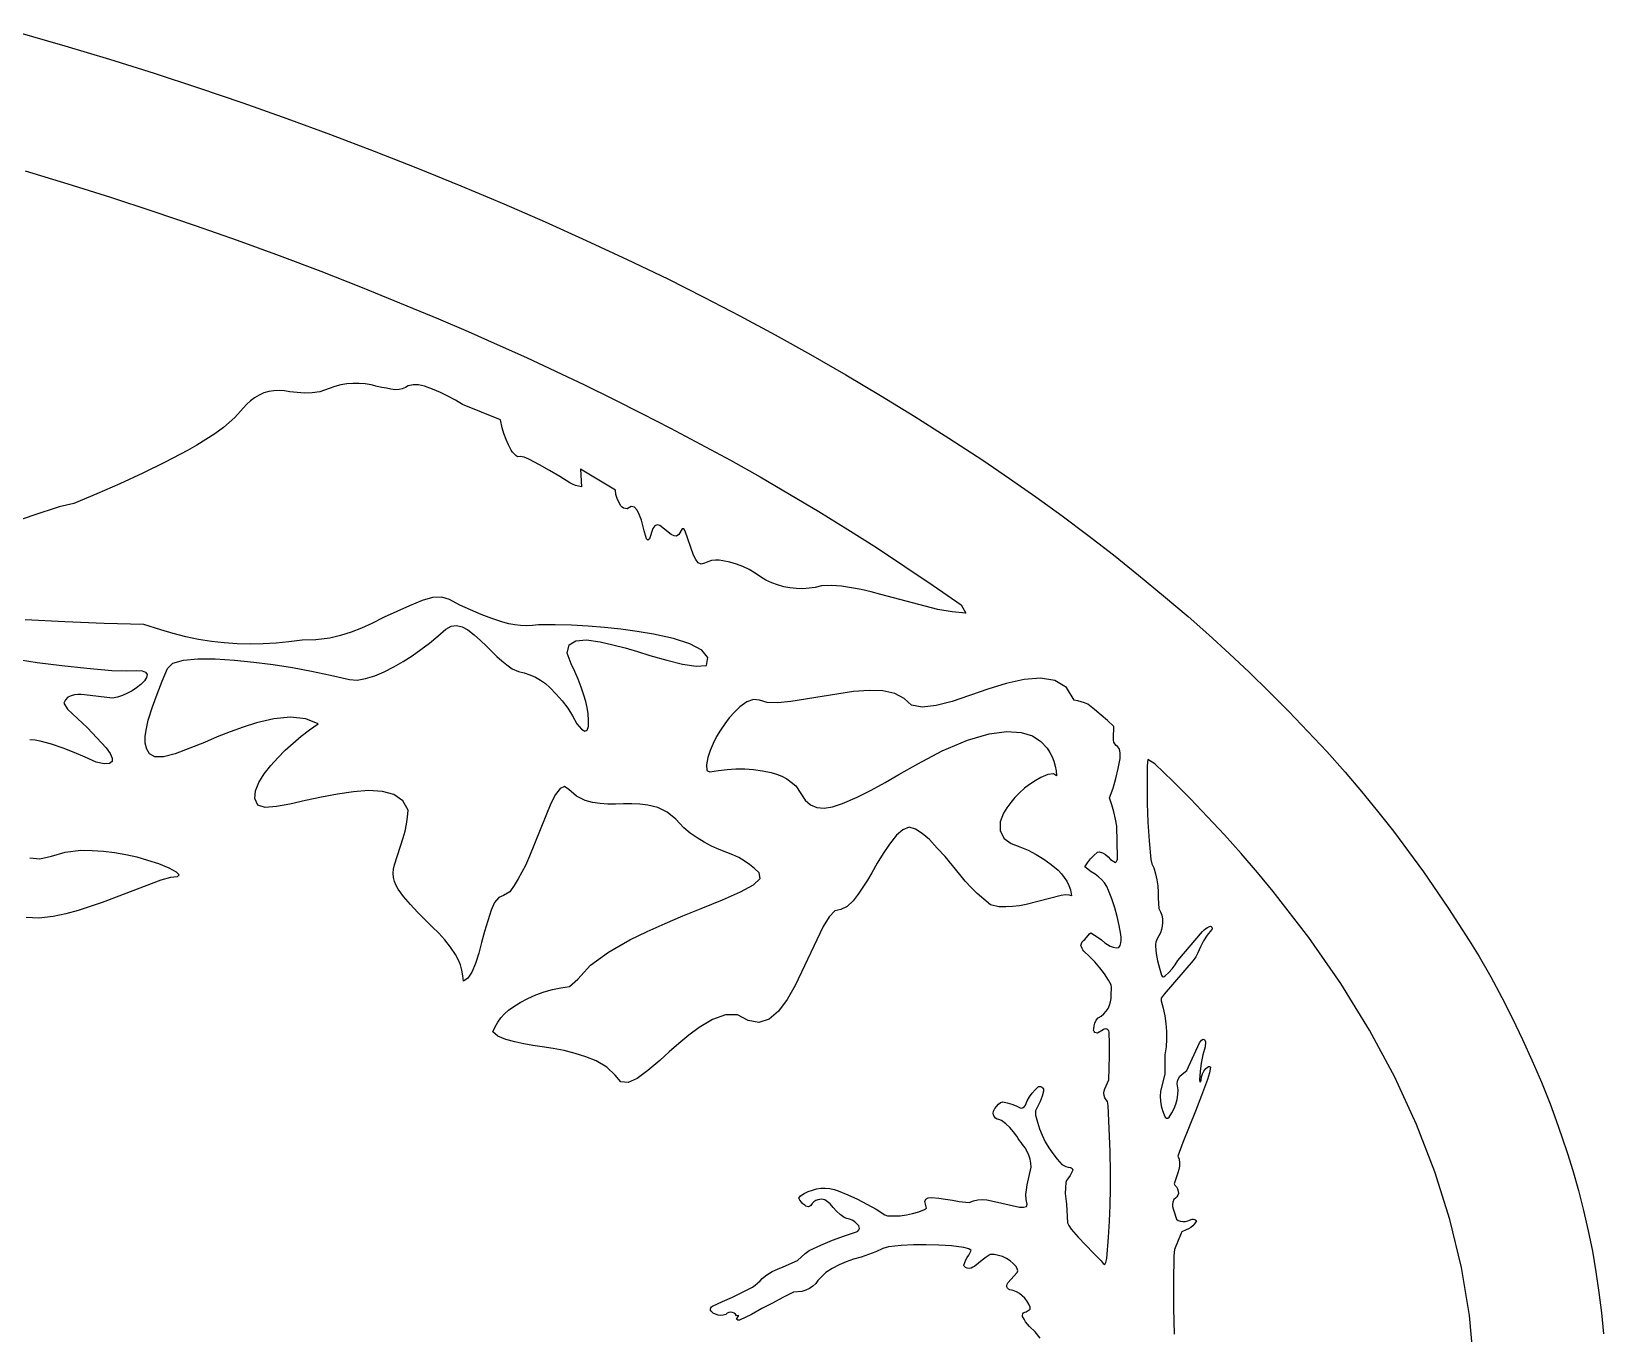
# Model space of a CAD drawing. Extents: x 0.1 to 24.1, y 0.2 to 12.2.
# Drawn here: x 18.16 to 24.13, y 6.47 to 11.42 of the extents above; entities that cross this region are included whole.
import ezdxf

# ---------------------------------------------------------------- set-up
doc = ezdxf.new("R2010")
doc.units = 0
doc.linetypes.add('0', pattern=[0])
doc.layers.add('1', color=7, linetype='0')

msp = doc.modelspace()

# ---------------------------------------------------------------- linework, layer by layer
at = {"layer": '1'}
for points in [[(18.099207, 11.418139), (18.288172, 11.363451), (18.458094, 11.312426), (18.627283, 11.259203), (18.79574, 11.204027), (18.963709, 11.146898), (19.130945, 11.087816), (19.297449, 11.026537), (19.462976, 10.963549), (19.628016, 10.898607), (19.792322, 10.831469), (19.955652, 10.762621), (20.112879, 10.694262), (20.269129, 10.623949), (20.424402, 10.551683), (20.578943, 10.477465), (20.71615, 10.408373), (20.852381, 10.337572), (20.987635, 10.264818), (21.121912, 10.190111), (21.254969, 10.113695), (21.387049, 10.035326), (21.517908, 9.955004), (21.647547, 9.872972), (21.776209, 9.788988), (21.877527, 9.719896), (21.977869, 9.64934), (22.077234, 9.577318), (22.175135, 9.503832), (22.272303, 9.428637), (22.368006, 9.351976), (22.462488, 9.273851), (22.555994, 9.194506), (22.634851, 9.12517), (22.712732, 9.054369), (22.789148, 8.982347), (22.864588, 8.908861), (22.938562, 8.834154), (23.011316, 8.758471), (23.08285, 8.681322), (23.152918, 8.602953), (23.215174, 8.529467), (23.276453, 8.455004), (23.336023, 8.37932), (23.394129, 8.302416), (23.450769, 8.224535), (23.505701, 8.145433), (23.545984, 8.085619), (23.585535, 8.025072), (23.624109, 7.964037), (23.661707, 7.90227), (23.705896, 7.825121), (23.748133, 7.746996), (23.78866, 7.667895), (23.827234, 7.587817), (23.863855, 7.506762), (23.898523, 7.424975), (23.931482, 7.342455), (23.954676, 7.279955), (23.976892, 7.217211), (23.997889, 7.153735), (24.017908, 7.090258), (24.039392, 7.014086), (24.058924, 6.937426), (24.076746, 6.860278), (24.092371, 6.782885), (24.106043, 6.705004), (24.117517, 6.626635), (24.127283, 6.548266), (24.134851, 6.469409)], [(18.137293, 10.887865), (18.299402, 10.838793), (18.461023, 10.787767), (18.622156, 10.735033), (18.782557, 10.68059), (18.942225, 10.624437), (19.101648, 10.566332), (19.260096, 10.506762), (19.418055, 10.445238), (19.70785, 10.326097), (19.81991, 10.278002), (19.931238, 10.22893), (20.042322, 10.178637), (20.152674, 10.127123), (20.262537, 10.074633), (20.372156, 10.021166), (20.480799, 9.966478), (20.589197, 9.91057), (20.703699, 9.850267), (20.817225, 9.7885), (20.930017, 9.725267), (21.042078, 9.660326), (21.152918, 9.59392), (21.263025, 9.526049), (21.372156, 9.456469), (21.480066, 9.385424), (21.587244, 9.312914), (21.693201, 9.238939), (21.711756, 9.207201), (21.659754, 9.212572), (21.605555, 9.222094), (21.388514, 9.278002), (21.351648, 9.2885), (21.314295, 9.297289), (21.276697, 9.304369), (21.238611, 9.30974), (21.200525, 9.313158), (21.162928, 9.310961), (21.13949, 9.305346), (21.115808, 9.301928), (21.091639, 9.300463), (21.067469, 9.300951), (21.043299, 9.303392), (21.019617, 9.308031), (20.996424, 9.314623), (20.973719, 9.323168), (20.951746, 9.333422), (20.930994, 9.345873), (20.911219, 9.359789), (20.888514, 9.373217), (20.864588, 9.384691), (20.83993, 9.393969), (20.814539, 9.401293), (20.78866, 9.40642), (20.774256, 9.408861), (20.759851, 9.409349), (20.745447, 9.407396), (20.731531, 9.403246), (20.718348, 9.397142), (20.706141, 9.393724), (20.69491, 9.399096), (20.685633, 9.411303), (20.677088, 9.42766), (20.64535, 9.519701), (20.639734, 9.527514), (20.633875, 9.528002), (20.620447, 9.506029), (20.612391, 9.50017), (20.602625, 9.50139), (20.592371, 9.507006), (20.54867, 9.541185), (20.53866, 9.543627), (20.529627, 9.539965), (20.521814, 9.528734), (20.508875, 9.49016), (20.503504, 9.484789), (20.498377, 9.489672), (20.4891, 9.519945), (20.484461, 9.540453), (20.478601, 9.560717), (20.471277, 9.580248), (20.462732, 9.599535), (20.452234, 9.610033), (20.440027, 9.612474), (20.424891, 9.604174), (20.41781, 9.604662), (20.411219, 9.606615), (20.405115, 9.610277), (20.400232, 9.61516), (20.39242, 9.629076), (20.386316, 9.643724), (20.382166, 9.659105), (20.379969, 9.67473), (20.247156, 9.754808), (20.250574, 9.687181), (20.239344, 9.689623), (20.228113, 9.693285), (20.217371, 9.69768), (20.207117, 9.703051), (20.168787, 9.726488), (20.129969, 9.749193), (20.090906, 9.77141), (20.051355, 9.792894), (20.033045, 9.799974), (20.018641, 9.802416), (20.008142, 9.801439), (20.001551, 9.807055), (19.995203, 9.812914), (19.989344, 9.819506), (19.984217, 9.826342), (19.973719, 9.847094), (19.964441, 9.86809), (19.956385, 9.889818), (19.949549, 9.912035), (19.942713, 9.942308), (19.799402, 10.000658), (19.772058, 10.017504), (19.743738, 10.03264), (19.71493, 10.046556), (19.685389, 10.059008), (19.655115, 10.06975), (19.632166, 10.074633), (19.610926, 10.075609), (19.592859, 10.071947), (19.582117, 10.064867), (19.570154, 10.059984), (19.557703, 10.057299), (19.544764, 10.05681), (19.527185, 10.059252), (19.509607, 10.061937), (19.492029, 10.065355), (19.474695, 10.069017), (19.452234, 10.074877), (19.429041, 10.078783), (19.405848, 10.080736), (19.382654, 10.080736), (19.359461, 10.078783), (19.336267, 10.074877), (19.313807, 10.069017), (19.291834, 10.061205), (19.256433, 10.048265), (19.227869, 10.045092), (19.199305, 10.044115), (19.170496, 10.04558), (19.142176, 10.049242), (19.1224, 10.052172), (19.102625, 10.053392), (19.082605, 10.052416), (19.06283, 10.049486), (19.043543, 10.044603), (19.025721, 10.036303), (19.008875, 10.026049), (18.99325, 10.01433), (18.978846, 10.001146), (18.965662, 9.986498), (18.934412, 9.950609), (18.890467, 9.913012), (18.857264, 9.889574), (18.823328, 9.867113), (18.788904, 9.845629), (18.753748, 9.825121), (18.669031, 9.78142), (18.583582, 9.739428), (18.497156, 9.699144), (18.409998, 9.660814), (18.321863, 9.624437), (18.266687, 9.611742), (18.165613, 9.578539), (18.065027, 9.543627)], [(21.994471, 6.453051), (21.974451, 6.476), (21.952967, 6.497485), (21.945642, 6.50603), (21.938807, 6.515063), (21.932703, 6.524584), (21.927088, 6.534594), (21.9266, 6.539721), (21.92782, 6.544848), (21.930994, 6.548998), (21.935389, 6.551928), (21.940516, 6.552905), (21.955896, 6.562426), (21.955652, 6.569994), (21.950525, 6.582201), (21.943689, 6.59392), (21.935389, 6.604418), (21.925867, 6.613696), (21.915125, 6.621752), (21.90365, 6.628344), (21.891199, 6.633227), (21.87826, 6.636645), (21.873377, 6.638842), (21.869715, 6.642748), (21.867517, 6.647387), (21.867029, 6.652758), (21.86825, 6.657885), (21.87118, 6.66228), (21.906092, 6.701586), (21.908777, 6.708666), (21.907068, 6.716479), (21.902674, 6.724535), (21.891932, 6.736498), (21.87948, 6.746996), (21.865808, 6.755785), (21.85116, 6.762621), (21.835779, 6.76726), (21.819666, 6.769946), (21.803553, 6.770434), (21.788416, 6.76018), (21.773523, 6.749438), (21.759119, 6.737963), (21.745203, 6.726), (21.737635, 6.72185), (21.731287, 6.718676), (21.723963, 6.717455), (21.716883, 6.718188), (21.710291, 6.720873), (21.704676, 6.725512), (21.703699, 6.729907), (21.707361, 6.74016), (21.711756, 6.749926), (21.717127, 6.759203), (21.72323, 6.767992), (21.731531, 6.785815), (21.72323, 6.792162), (21.704187, 6.797289), (21.65658, 6.802905), (21.608973, 6.806323), (21.561121, 6.807787), (21.513269, 6.807055), (21.465418, 6.804125), (21.41781, 6.798998), (21.39657, 6.793383), (21.369471, 6.781176), (21.341883, 6.770434), (21.313807, 6.760668), (21.285242, 6.752367), (21.25741, 6.742602), (21.23031, 6.730883), (21.204187, 6.717211), (21.179285, 6.701586), (21.168787, 6.692065), (21.159021, 6.682055), (21.149744, 6.671313), (21.141199, 6.660082), (21.129725, 6.649584), (21.117029, 6.641039), (21.103113, 6.634448), (21.088221, 6.630053), (21.057215, 6.627367), (21.016687, 6.607104), (20.976404, 6.586108), (20.936609, 6.564623), (20.897058, 6.542407), (20.850916, 6.520922), (20.847986, 6.520678), (20.844812, 6.52141), (20.842371, 6.522875), (20.840174, 6.525073), (20.848963, 6.538989), (20.840174, 6.537768), (20.836023, 6.543383), (20.830896, 6.547534), (20.824549, 6.550219), (20.817713, 6.550951), (20.810877, 6.549975), (20.804773, 6.547289), (20.799402, 6.542895), (20.789881, 6.539965), (20.779871, 6.538989), (20.769861, 6.539965), (20.76034, 6.543139), (20.751551, 6.548022), (20.743982, 6.554614), (20.741785, 6.558764), (20.741297, 6.563403), (20.742273, 6.567797), (20.744959, 6.571703), (20.748621, 6.574389), (20.787195, 6.591235), (20.825281, 6.608813), (20.863123, 6.627367), (20.900476, 6.646655), (20.910975, 6.653491), (20.920496, 6.661059), (20.929529, 6.669848), (20.937342, 6.679369), (20.955652, 6.693285), (20.975428, 6.705248), (20.99618, 6.715258), (21.017664, 6.723071), (21.071863, 6.748217), (21.100428, 6.774828), (21.116541, 6.785326), (21.160486, 6.806078), (21.20492, 6.824877), (21.25033, 6.841967), (21.296473, 6.857104), (21.301355, 6.859545), (21.305017, 6.863696), (21.306971, 6.868823), (21.306726, 6.874194), (21.304773, 6.879321), (21.297693, 6.887621), (21.289392, 6.894701), (21.280115, 6.900317), (21.269861, 6.904711), (21.259363, 6.907153), (21.248865, 6.911303), (21.234217, 6.922778), (21.220545, 6.935473), (21.20785, 6.948901), (21.195887, 6.963061), (21.176111, 6.977953), (21.169519, 6.979662), (21.162928, 6.980151), (21.156336, 6.979907), (21.149744, 6.978686), (21.141443, 6.975512), (21.133875, 6.970629), (21.127771, 6.964282), (21.122889, 6.956713), (21.118494, 6.953539), (21.113367, 6.952075), (21.107996, 6.952319), (21.103113, 6.954516), (21.099207, 6.958178), (21.092615, 6.963549), (21.086512, 6.969897), (21.081141, 6.976733), (21.076746, 6.984057), (21.083582, 6.99309), (21.097498, 7.002123), (21.112391, 7.009692), (21.12826, 7.015551), (21.144373, 7.019701), (21.160975, 7.021899), (21.177576, 7.022387), (21.194422, 7.020922), (21.210779, 7.017748), (21.226648, 7.012621), (21.263758, 6.997485), (21.299891, 6.980639), (21.335535, 6.962328), (21.370203, 6.942309), (21.403894, 6.920825), (21.414148, 6.917895), (21.438074, 6.916918), (21.462244, 6.917895), (21.485926, 6.920825), (21.509363, 6.925951), (21.532557, 6.932787), (21.554773, 6.941821), (21.561853, 6.946948), (21.55575, 6.972338), (21.559412, 6.980883), (21.568689, 6.985522), (21.582605, 6.986987), (21.608728, 6.984545), (21.634607, 6.981127), (21.660486, 6.976733), (21.686121, 6.971606), (21.723963, 6.968188), (21.74032, 6.974047), (21.757166, 6.977709), (21.7745, 6.979174), (21.791834, 6.978198), (21.808924, 6.97478), (21.914881, 6.950854), (21.930262, 6.950121), (21.94198, 6.953051), (21.944178, 6.961596), (21.941004, 6.979907), (21.940027, 6.998461), (21.941492, 7.016772), (21.94491, 7.035082), (21.959314, 7.102465), (21.958338, 7.11809), (21.955652, 7.133227), (21.951014, 7.148119), (21.944666, 7.16228), (21.936609, 7.175707), (21.927088, 7.187914), (21.921473, 7.195727), (21.915857, 7.203784), (21.910486, 7.21184), (21.905359, 7.220141), (21.892664, 7.236987), (21.878748, 7.252612), (21.863123, 7.267016), (21.846521, 7.279711), (21.837244, 7.282885), (21.830408, 7.284838), (21.824305, 7.288744), (21.819666, 7.29436), (21.81698, 7.300951), (21.816004, 7.308032), (21.817225, 7.315112), (21.821863, 7.324633), (21.827967, 7.333422), (21.835047, 7.341479), (21.843103, 7.348315), (21.851892, 7.350756), (21.868982, 7.34685), (21.885828, 7.341723), (21.902185, 7.335131), (21.91781, 7.327319), (21.924158, 7.327075), (21.930017, 7.329028), (21.9349, 7.332934), (21.93783, 7.338549), (21.944666, 7.354418), (21.953211, 7.369555), (21.963221, 7.383715), (21.974695, 7.396655), (21.987391, 7.408373), (21.991297, 7.40935), (21.995203, 7.409106), (21.999109, 7.407641), (22.002283, 7.405444), (22.004725, 7.402514), (22.006433, 7.398852), (22.007166, 7.394946), (22.006678, 7.391039), (22.001062, 7.371508), (21.993982, 7.352465), (21.985682, 7.334155), (21.976404, 7.316088), (21.976892, 7.299487), (21.983484, 7.273608), (21.991785, 7.247973), (22.001795, 7.223315), (22.013514, 7.199145), (22.026941, 7.176196), (22.042078, 7.153979), (22.058435, 7.132739), (22.076502, 7.112963), (22.083582, 7.10808), (22.091639, 7.104418), (22.099939, 7.102221), (22.108728, 7.101489), (22.112146, 7.100024), (22.115076, 7.097582), (22.117273, 7.094409), (22.118494, 7.090991), (22.113611, 7.080737), (22.107996, 7.070727), (22.101648, 7.061205), (22.094568, 7.052172), (22.091394, 7.04436), (22.089685, 7.023608), (22.089441, 7.002856), (22.090906, 6.982104), (22.093836, 6.961596), (22.097742, 6.890551), (22.102381, 6.880053), (22.11117, 6.867358), (22.139002, 6.836352), (22.167322, 6.805834), (22.196131, 6.776049), (22.225428, 6.746508), (22.233973, 6.735766), (22.2391, 6.732592), (22.243494, 6.739916), (22.246912, 6.755785), (22.253992, 6.83684), (22.257654, 6.897631), (22.260096, 6.958422), (22.26156, 7.019457), (22.26156, 7.080248), (22.259607, 7.161547), (22.252771, 7.33684), (22.250086, 7.352221), (22.244226, 7.358813), (22.239832, 7.366381), (22.237146, 7.374682), (22.23617, 7.383471), (22.237146, 7.39226), (22.240076, 7.400561), (22.25448, 7.434252), (22.256433, 7.479662), (22.257166, 7.525073), (22.257166, 7.570483), (22.255945, 7.615893), (22.25448, 7.620532), (22.251307, 7.624438), (22.247156, 7.626879), (22.242273, 7.627612), (22.237391, 7.626635), (22.23324, 7.624194), (22.211756, 7.611987), (22.206629, 7.612231), (22.202234, 7.614184), (22.198816, 7.617846), (22.197107, 7.622485), (22.197351, 7.627612), (22.198816, 7.639086), (22.202234, 7.650073), (22.207361, 7.660326), (22.213953, 7.669848), (22.225428, 7.676684), (22.235682, 7.684985), (22.244715, 7.69475), (22.252039, 7.705737), (22.257898, 7.7177), (22.261805, 7.730395), (22.264002, 7.743578), (22.264002, 7.756762), (22.264002, 7.765551), (22.265467, 7.775317), (22.265223, 7.785082), (22.263269, 7.794848), (22.259363, 7.804125), (22.254236, 7.812426), (22.237879, 7.836596), (22.220301, 7.860034), (22.201258, 7.88225), (22.181238, 7.903246), (22.159754, 7.923266), (22.156092, 7.928393), (22.153162, 7.933764), (22.150721, 7.939379), (22.148767, 7.945239), (22.150476, 7.952075), (22.15365, 7.958178), (22.158045, 7.963549), (22.16366, 7.9677), (22.180994, 7.988451), (22.186121, 7.992602), (22.200525, 7.984545), (22.214441, 7.975512), (22.227625, 7.965746), (22.24032, 7.955004), (22.249842, 7.948168), (22.26034, 7.942553), (22.27157, 7.938403), (22.283045, 7.935961), (22.292566, 7.937182), (22.297937, 7.944506), (22.300623, 7.95476), (22.302088, 7.965014), (22.302088, 7.975512), (22.300623, 7.98601), (22.294519, 8.020433), (22.286707, 8.054613), (22.27743, 8.088305), (22.266687, 8.121508), (22.254236, 8.154222), (22.246912, 8.168871), (22.237879, 8.182543), (22.227381, 8.194994), (22.215418, 8.206224), (22.202478, 8.21599), (22.188318, 8.224291), (22.16366, 8.24309), (22.173426, 8.258959), (22.1849, 8.273607), (22.19784, 8.287035), (22.212, 8.298998), (22.217859, 8.301195), (22.23031, 8.296556), (22.242029, 8.289965), (22.252527, 8.281664), (22.26156, 8.271898), (22.280848, 8.260424), (22.284266, 8.264086), (22.286707, 8.26848), (22.287928, 8.273363), (22.287683, 8.27849), (22.284998, 8.397875), (22.280115, 8.425219), (22.274012, 8.452318), (22.266687, 8.479174), (22.257898, 8.505541), (22.270838, 8.542162), (22.281824, 8.579515), (22.290857, 8.617357), (22.297937, 8.655687), (22.298182, 8.665209), (22.297693, 8.674974), (22.296228, 8.684496), (22.294031, 8.693773), (22.288416, 8.700609), (22.282557, 8.705248), (22.277674, 8.710863), (22.274256, 8.717455), (22.272303, 8.724779), (22.272058, 8.732103), (22.274256, 8.777514), (22.250086, 8.799242), (22.225672, 8.820482), (22.200769, 8.841478), (22.175623, 8.861986), (22.162928, 8.866625), (22.149744, 8.870775), (22.136805, 8.874193), (22.123377, 8.877123), (22.093592, 8.924974), (22.049646, 8.952074), (21.995203, 8.960863), (21.932703, 8.955492), (21.865076, 8.939867), (21.795252, 8.918383), (21.659021, 8.872484), (21.59823, 8.856371), (21.546228, 8.850267), (21.505457, 8.85808), (21.476892, 8.882738), (21.441736, 8.902758), (21.39657, 8.912523), (21.343592, 8.914232), (21.285242, 8.910082), (21.046717, 8.871508), (20.9974, 8.866869), (20.957117, 8.867846), (20.928064, 8.877123), (20.904139, 8.87932), (20.878748, 8.870287), (20.852381, 8.851976), (20.831873, 8.831713), (20.81283, 8.809984), (20.795252, 8.787279), (20.779139, 8.763353), (20.76449, 8.738451), (20.751551, 8.712572), (20.74032, 8.686205), (20.730799, 8.658861), (20.725672, 8.631029), (20.726892, 8.610033), (20.738123, 8.604174), (20.771082, 8.610033), (20.804529, 8.613939), (20.837976, 8.615892), (20.871424, 8.615648), (20.905115, 8.613207), (20.938318, 8.608812), (20.971277, 8.602465), (20.991785, 8.596361), (21.011805, 8.58806), (21.030848, 8.577806), (21.048426, 8.565844), (21.065027, 8.551928), (21.101404, 8.497484), (21.121424, 8.479174), (21.145105, 8.469164), (21.172693, 8.466967), (21.205408, 8.472094), (21.24325, 8.484056), (21.298182, 8.508959), (21.352137, 8.53557), (21.405115, 8.56389), (21.457117, 8.594164), (21.528894, 8.634935), (21.621668, 8.684252), (21.718348, 8.725267), (21.799646, 8.748949), (21.867029, 8.757982), (21.921228, 8.75432), (21.964441, 8.741137), (21.996912, 8.72014), (22.021082, 8.694506), (22.030848, 8.678637), (22.039392, 8.662035), (22.045984, 8.644701), (22.051111, 8.626635), (22.054285, 8.608324), (22.055994, 8.589769), (22.044519, 8.596605), (22.023767, 8.594164), (21.996424, 8.582933), (21.974695, 8.570726), (21.953943, 8.557055), (21.934168, 8.541918), (21.915613, 8.525316), (21.898279, 8.507494), (21.882166, 8.488451), (21.867273, 8.468431), (21.85409, 8.447435), (21.842615, 8.413988), (21.842371, 8.381029), (21.857019, 8.351), (21.884363, 8.331957), (21.91659, 8.320238), (21.948084, 8.306322), (21.978601, 8.290209), (22.007898, 8.272142), (22.03573, 8.252123), (22.062342, 8.230394), (22.074549, 8.217455), (22.085535, 8.203539), (22.095057, 8.188646), (22.103113, 8.172777), (22.109461, 8.156176), (22.113611, 8.132982), (22.104334, 8.136156), (22.090662, 8.136889), (22.073328, 8.134203), (21.940516, 8.100267), (21.914881, 8.095873), (21.889246, 8.092699), (21.863367, 8.09099), (21.837488, 8.09099), (21.805017, 8.099779), (21.779383, 8.120287), (21.754725, 8.142015), (21.731287, 8.165209), (21.709314, 8.189379), (21.688562, 8.215014), (21.660975, 8.248949), (21.63241, 8.282396), (21.603113, 8.314867), (21.573084, 8.346849), (21.545984, 8.370287), (21.520105, 8.3864), (21.495935, 8.393724), (21.47201, 8.384691), (21.448084, 8.364183), (21.421717, 8.330004), (21.397303, 8.294603), (21.374598, 8.257982), (21.353846, 8.220385), (21.337732, 8.193041), (21.320642, 8.166185), (21.302576, 8.140062), (21.283533, 8.114672), (21.260096, 8.092699), (21.236902, 8.081224), (21.214197, 8.076586), (21.192225, 8.054125), (21.169031, 8.016283), (21.063318, 7.792651), (21.032068, 7.739428), (20.999109, 7.695483), (20.963709, 7.664721), (20.925379, 7.651782), (20.884607, 7.659838), (20.843348, 7.681323), (20.797693, 7.681323), (20.748865, 7.663744), (20.698084, 7.632983), (20.659266, 7.603442), (20.62118, 7.57268), (20.58407, 7.540698), (20.548182, 7.507739), (20.503016, 7.469409), (20.462732, 7.439867), (20.428064, 7.423998), (20.400721, 7.42644), (20.378748, 7.452563), (20.347742, 7.482836), (20.307459, 7.506518), (20.26742, 7.52141), (20.226648, 7.53435), (20.185389, 7.545092), (20.143396, 7.553393), (20.10116, 7.559741), (20.066492, 7.565112), (20.031824, 7.571459), (19.9974, 7.578784), (19.963221, 7.587084), (19.932947, 7.599535), (19.914637, 7.616625), (19.922937, 7.63518), (19.933191, 7.653002), (19.945154, 7.669604), (19.958826, 7.684741), (19.973963, 7.698412), (19.99032, 7.710619), (20.018396, 7.727953), (20.047693, 7.743334), (20.077967, 7.756762), (20.109217, 7.767992), (20.140955, 7.77727), (20.173182, 7.78435), (20.205896, 7.789233), (20.236658, 7.816821), (20.28573, 7.869799), (20.353357, 7.91936), (20.434656, 7.965746), (20.501062, 7.998217), (20.568445, 8.028734), (20.63656, 8.057543), (20.705408, 8.084642), (20.786951, 8.11809), (20.855066, 8.148363), (20.904627, 8.175463), (20.930506, 8.199389), (20.9266, 8.221117), (20.908777, 8.237719), (20.889734, 8.253099), (20.869715, 8.266771), (20.848475, 8.278978), (20.826502, 8.289476), (20.803797, 8.298265), (20.774012, 8.309252), (20.745203, 8.321947), (20.717127, 8.33684), (20.690271, 8.353441), (20.664392, 8.371996), (20.639978, 8.392015), (20.608973, 8.42473), (20.57699, 8.451586), (20.541346, 8.468676), (20.503016, 8.478197), (20.472498, 8.481371), (20.441736, 8.48308), (20.410975, 8.483324), (20.380213, 8.482347), (20.35116, 8.482103), (20.322107, 8.484301), (20.293299, 8.488695), (20.264978, 8.495287), (20.232019, 8.511644), (20.203455, 8.537523), (20.186609, 8.54851), (20.169764, 8.540941), (20.152185, 8.518969), (20.134363, 8.484545), (20.053553, 8.284594), (20.038172, 8.248949), (20.024988, 8.222826), (20.010828, 8.197435), (19.995203, 8.172777), (19.978601, 8.148851), (19.954187, 8.134203), (19.936609, 8.127367), (19.920984, 8.10808), (19.907557, 8.078539), (19.894861, 8.038012), (19.882654, 7.997241), (19.87118, 7.956225), (19.860437, 7.914965), (19.84823, 7.876391), (19.834803, 7.843676), (19.819666, 7.820483), (19.802332, 7.808764), (19.800623, 7.830004), (19.796717, 7.851), (19.790857, 7.871508), (19.782801, 7.891528), (19.772791, 7.910326), (19.75326, 7.938891), (19.732019, 7.965991), (19.708826, 7.991869), (19.684168, 8.016039), (19.655848, 8.043627), (19.62826, 8.071947), (19.601404, 8.100756), (19.575281, 8.130297), (19.554529, 8.158861), (19.546717, 8.172777), (19.540857, 8.18767), (19.537195, 8.203295), (19.53573, 8.219164), (19.536707, 8.235277), (19.539881, 8.250902), (19.573816, 8.35393), (19.580896, 8.379564), (19.586267, 8.405687), (19.58993, 8.432055), (19.591883, 8.458666), (19.571863, 8.495043), (19.538416, 8.517992), (19.494471, 8.530199), (19.442225, 8.533129), (19.384363, 8.529222), (19.323572, 8.519457), (19.263025, 8.508471), (19.202723, 8.496019), (19.142664, 8.482347), (19.091639, 8.472826), (19.049402, 8.468676), (19.020594, 8.478441), (19.010096, 8.503344), (19.012049, 8.532396), (19.0245, 8.56389), (19.045252, 8.597582), (19.070642, 8.628588), (19.097498, 8.658129), (19.125574, 8.686693), (19.154871, 8.713793), (19.185633, 8.739672), (19.217371, 8.763842), (19.250086, 8.786791), (19.202967, 8.806322), (19.145105, 8.811937), (19.081873, 8.80559), (19.015711, 8.790209), (18.965418, 8.774096), (18.915613, 8.756273), (18.866541, 8.736986), (18.817957, 8.716234), (18.706629, 8.673021), (18.662683, 8.661547), (18.629969, 8.661058), (18.609949, 8.672777), (18.598963, 8.691088), (18.593592, 8.713793), (18.593348, 8.74016), (18.597498, 8.769457), (18.604822, 8.801195), (18.621424, 8.851), (18.639002, 8.900316), (18.657801, 8.949144), (18.677576, 8.997728), (18.698816, 9.017015), (18.738855, 9.028734), (18.793543, 9.034105), (18.859217, 9.034105), (18.932947, 9.028978), (19.006189, 9.021654), (19.079432, 9.012377), (19.15243, 9.001146), (19.224939, 8.987719), (19.297205, 8.972338), (19.368982, 8.955004), (19.398279, 8.953539), (19.43075, 8.958666), (19.465418, 8.969408), (19.501795, 8.984789), (19.537928, 9.003588), (19.573328, 9.024096), (19.607752, 9.045824), (19.641199, 9.069017), (19.67367, 9.093676), (19.705164, 9.119555), (19.735437, 9.146898), (19.756189, 9.158617), (19.776453, 9.161058), (19.797449, 9.155687), (19.818933, 9.144213), (19.843348, 9.124681), (19.866785, 9.104174), (19.88949, 9.082689), (19.911219, 9.060472), (19.929285, 9.042894), (19.948084, 9.026293), (19.967615, 9.010668), (19.988123, 8.996019), (20.011316, 8.986254), (20.033533, 8.981127), (20.055017, 8.973803), (20.075769, 8.964525), (20.095301, 8.953295), (20.113855, 8.939867), (20.130945, 8.924974), (20.155359, 8.900316), (20.17782, 8.874193), (20.198572, 8.846605), (20.217371, 8.817553), (20.233973, 8.787279), (20.251062, 8.766771), (20.263758, 8.759447), (20.272547, 8.763109), (20.27743, 8.776293), (20.277674, 8.800463), (20.275965, 8.824633), (20.272547, 8.848558), (20.26742, 8.87224), (20.26034, 8.895433), (20.25033, 8.926195), (20.238855, 8.956224), (20.225916, 8.98601), (20.211512, 9.014818), (20.196375, 9.055346), (20.204432, 9.08684), (20.230066, 9.102709), (20.27035, 9.105639), (20.321863, 9.098803), (20.369715, 9.087816), (20.417322, 9.075365), (20.464441, 9.061693), (20.511316, 9.046801), (20.575769, 9.02849), (20.63534, 9.013842), (20.686609, 9.006273), (20.726648, 9.008226), (20.731287, 9.0385), (20.708094, 9.066576), (20.662683, 9.090746), (20.600183, 9.111254), (20.524988, 9.128099), (20.462976, 9.138353), (20.400965, 9.146654), (20.338465, 9.15349), (20.275965, 9.158617), (20.213221, 9.161791), (20.150476, 9.1635), (20.087732, 9.1635), (20.065271, 9.16057), (20.042322, 9.159594), (20.019617, 9.160326), (19.997156, 9.162767), (19.974695, 9.166918), (19.952723, 9.173021), (19.91073, 9.186693), (19.869471, 9.202318), (19.828699, 9.219652), (19.788904, 9.238451), (19.749842, 9.258959), (19.720057, 9.267992), (19.685144, 9.266527), (19.645594, 9.256273), (19.597254, 9.235765), (19.549158, 9.214281), (19.501551, 9.19182), (19.454432, 9.168383), (19.415613, 9.150805), (19.376062, 9.135668), (19.335535, 9.122728), (19.294275, 9.111986), (19.241297, 9.106615), (19.189783, 9.104418), (19.13949, 9.098558), (19.090418, 9.093431), (19.041346, 9.090502), (18.992029, 9.089769), (18.942713, 9.091234), (18.893641, 9.094652), (18.844568, 9.100267), (18.795984, 9.10808), (18.747644, 9.117846), (18.700037, 9.129808), (18.652674, 9.143724), (18.588221, 9.164965), (18.43783, 9.168871), (18.287195, 9.17473), (18.136805, 9.182299)], [(18.087976, 9.035326), (18.182215, 9.020678), (18.276453, 9.008226), (18.37118, 8.998217), (18.465906, 8.99016), (18.523523, 8.988451), (18.558924, 8.99016), (18.581385, 8.988695), (18.594812, 8.983324), (18.600183, 8.974535), (18.598475, 8.963305), (18.590418, 8.950609), (18.576014, 8.936449), (18.560389, 8.923754), (18.543543, 8.912523), (18.525721, 8.903002), (18.507166, 8.894945), (18.488123, 8.888842), (18.468348, 8.884447), (18.363123, 8.897387), (18.350183, 8.898851), (18.337, 8.898607), (18.324305, 8.896654), (18.311609, 8.892992), (18.299646, 8.887865), (18.290369, 8.878832), (18.28451, 8.865892), (18.297693, 8.842455), (18.336023, 8.807543), (18.373377, 8.77141), (18.40951, 8.734056), (18.444422, 8.695482), (18.459558, 8.673998), (18.467371, 8.65642), (18.467127, 8.643969), (18.45785, 8.6364), (18.437586, 8.635424), (18.40658, 8.640795), (18.365564, 8.66057), (18.323572, 8.678637), (18.280848, 8.69475), (18.237635, 8.709154), (18.193689, 8.721361), (18.174646, 8.725023), (18.155359, 8.726732)], [(23.642176, 6.355151), (23.624842, 6.538744), (23.594568, 6.721362), (23.550867, 6.903491), (23.494226, 7.084887), (23.424402, 7.265063), (23.341639, 7.444262), (23.245447, 7.622729), (23.13656, 7.799975), (23.014978, 7.975512), (22.879969, 8.149828), (22.819422, 8.222582), (22.757898, 8.294115), (22.694666, 8.364672), (22.630457, 8.434008), (22.564783, 8.501879), (22.497889, 8.568773), (22.429773, 8.634447), (22.40365, 8.651293), (22.401209, 8.627367), (22.399988, 8.556078), (22.400721, 8.484789), (22.403406, 8.413744), (22.407801, 8.342699), (22.414392, 8.271654), (22.418299, 8.255053), (22.425623, 8.24016), (22.432459, 8.217455), (22.437586, 8.194506), (22.441004, 8.171068), (22.442957, 8.147631), (22.442957, 8.123949), (22.445398, 8.085863), (22.451502, 8.073168), (22.455896, 8.05974), (22.458338, 8.045824), (22.45907, 8.031908), (22.458094, 8.017748), (22.455164, 8.005053), (22.450769, 7.992846), (22.445398, 7.981127), (22.438562, 7.970141), (22.435877, 7.963549), (22.433924, 7.956713), (22.432703, 7.949633), (22.432459, 7.942553), (22.435389, 7.914233), (22.440271, 7.886157), (22.447107, 7.858569), (22.455652, 7.831469), (22.45785, 7.828051), (22.461512, 7.826098), (22.465418, 7.826342), (22.468836, 7.828784), (22.482752, 7.841967), (22.495447, 7.856371), (22.506922, 7.871752), (22.517176, 7.88811), (22.611414, 7.998461), (22.617517, 8.003832), (22.623865, 8.008715), (22.630457, 8.013109), (22.637537, 8.01726), (22.641199, 8.017748), (22.644373, 8.016527), (22.646814, 8.013842), (22.647791, 8.01018), (22.647058, 8.006762), (22.644617, 8.004076), (22.628992, 7.984057), (22.615076, 7.962573), (22.603113, 7.939867), (22.593348, 7.91643), (22.585535, 7.902026), (22.575281, 7.887133), (22.464685, 7.759692), (22.453455, 7.745043), (22.454187, 7.735034), (22.462, 7.706469), (22.467859, 7.677416), (22.47201, 7.648119), (22.473963, 7.618334), (22.473963, 7.588793), (22.472254, 7.559008), (22.468348, 7.529711), (22.467127, 7.457446), (22.450769, 7.389819), (22.450037, 7.371752), (22.451014, 7.353686), (22.453943, 7.335619), (22.45907, 7.318285), (22.465662, 7.30144), (22.468836, 7.291918), (22.473475, 7.288012), (22.478846, 7.288256), (22.484705, 7.292651), (22.494715, 7.308276), (22.503016, 7.324633), (22.509607, 7.341967), (22.514246, 7.359789), (22.517176, 7.3781), (22.518152, 7.396655), (22.515223, 7.419604), (22.516199, 7.429614), (22.519617, 7.439135), (22.524988, 7.44768), (22.532068, 7.455004), (22.540369, 7.460619), (22.551844, 7.469897), (22.599695, 7.575366), (22.607019, 7.584643), (22.612879, 7.589282), (22.61825, 7.587573), (22.6224, 7.578784), (22.620447, 7.559252), (22.611902, 7.528735), (22.605555, 7.497729), (22.601404, 7.466235), (22.599451, 7.434496), (22.601648, 7.425219), (22.603846, 7.426684), (22.605799, 7.433032), (22.607019, 7.445239), (22.610682, 7.456957), (22.616297, 7.4677), (22.624109, 7.477221), (22.633387, 7.485278), (22.635584, 7.485278), (22.637781, 7.484789), (22.63949, 7.483569), (22.640955, 7.48186), (22.637293, 7.461352), (22.629725, 7.435473), (22.607508, 7.37517), (22.584558, 7.315112), (22.560633, 7.255297), (22.53573, 7.195971), (22.51742, 7.144701), (22.52157, 7.13225), (22.523523, 7.119311), (22.523523, 7.106371), (22.521326, 7.093432), (22.516932, 7.081225), (22.50326, 7.039477), (22.505945, 7.033862), (22.511805, 7.02727), (22.516199, 7.019701), (22.518885, 7.011401), (22.520105, 7.002856), (22.517176, 6.995776), (22.513025, 6.989428), (22.507654, 6.984057), (22.501307, 6.979662), (22.497889, 6.969164), (22.496912, 6.960864), (22.497156, 6.952563), (22.498865, 6.944506), (22.501795, 6.936694), (22.512049, 6.9052), (22.518396, 6.89934), (22.52743, 6.897143), (22.536707, 6.896166), (22.545984, 6.89641), (22.555017, 6.898119), (22.572107, 6.904467), (22.576746, 6.904711), (22.581141, 6.903735), (22.585047, 6.901293), (22.587976, 6.897875), (22.580652, 6.886645), (22.573816, 6.879321), (22.566004, 6.872973), (22.557459, 6.867602), (22.548182, 6.863696), (22.532801, 6.856127), (22.529627, 6.851977), (22.504725, 6.789233), (22.502039, 6.764819), (22.500086, 6.665942), (22.50033, 6.566821), (22.502771, 6.467944)], [(18.154383, 8.277269), (18.192469, 8.27434), (18.236658, 8.284105), (18.289148, 8.29973), (18.34823, 8.306566), (18.391199, 8.305834), (18.434168, 8.302904), (18.476892, 8.297777), (18.519129, 8.290697), (18.561121, 8.281176), (18.602381, 8.269457), (18.643152, 8.255785), (18.683191, 8.239916), (18.710291, 8.224779), (18.72201, 8.21306), (18.715174, 8.205736), (18.689539, 8.203051), (18.652185, 8.193041), (18.430017, 8.108568), (18.384363, 8.092455), (18.337976, 8.078051), (18.291101, 8.065355), (18.243738, 8.054613), (18.189051, 8.048265), (18.141199, 8.051195)]]:
    msp.add_lwpolyline(points, dxfattribs=at)

doc.saveas('drawing.dxf')
